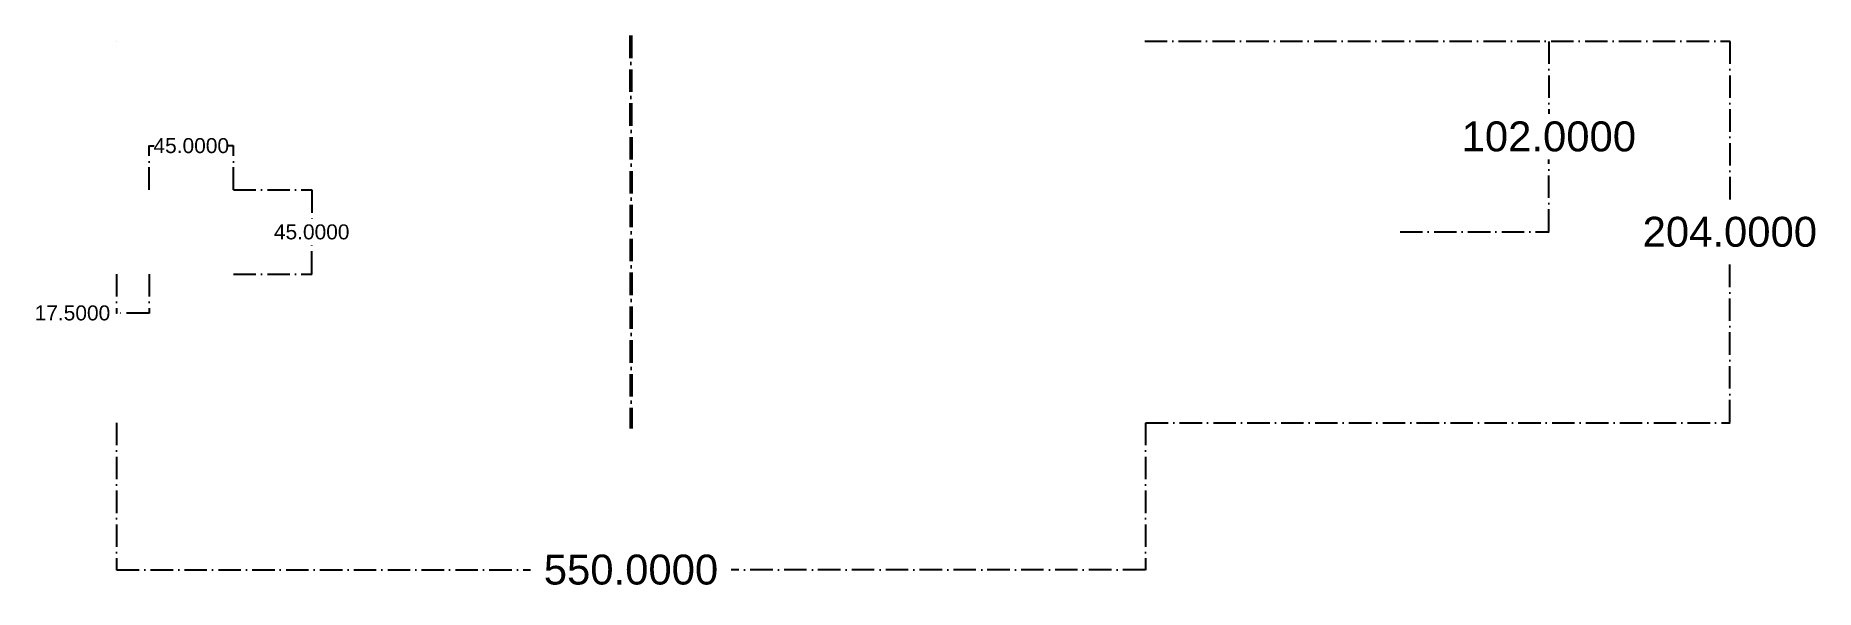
# Model space of a CAD drawing. Header units: millimetres. Extents: x 244 to 1195, y 0 to 296.
import ezdxf

# ---------------------------------------------------------------- set-up
doc = ezdxf.new("R2010")
doc.units = ezdxf.units.MM
doc.header["$MEASUREMENT"] = 0
doc.linetypes.add('ACAD_ISO10W100', pattern=[18, 12, -3, 0, -3])
doc.layers.add('axa_simetrie', color=10, linetype='ACAD_ISO10W100', lineweight=50)
doc.layers.add('cotari', color=80, linetype='ACAD_ISO10W100', lineweight=25)
doc.layers.add('placa', color=7, linetype='Continuous')
doc.styles.get("Standard").update_dxf_attribs({"font": 'arial.ttf'})
doc.dimstyles.get("Standard").update_dxf_attribs({"dimtxt": 0.18, "dimasz": 0.18, "dimexe": 0.18, "dimexo": 0.0625, "dimgap": 0.09, "dimtad": 0, "dimtih": 1, "dimtoh": 1, "dimdec": 4, "dimzin": 0, "dimdsep": 46, "dimtxsty": 'Standard', "dimcen": 0.09, "dimadec": 0, "dimazin": 0, "dimtfac": 1, "dimtdec": 4, "dimtofl": 0, "dimtmove": 0, "dimatfit": 3, "dimfxl": 1, "dimtolj": 1, "dimtzin": 0, "dimarcsym": 0})

# ---------------------------------------------------------------- blocks, each defined once
blk = doc.blocks.new('*D3')
at = {"layer": 'cotari', "color": 0, "lineweight": -2, "transparency": 16777216}
for p, q in [((287.44, 88.66), (287.44, 9.94)), ((837.44, 88.66), (837.44, 9.94)), ((287.62, 10.12), (508.82, 10.12)), ((837.26, 10.12), (616.05, 10.12))]:
    blk.add_line(p, q, dxfattribs=at)
at = {"layer": 'cotari', "color": 0, "transparency": 16777216}
for points in [[(287.62, 10.15), (287.62, 10.09), (287.44, 10.12)], [(837.26, 10.15), (837.26, 10.09), (837.44, 10.12)]]:
    blk.add_solid(points, dxfattribs=at)
at = {"layer": 'Defpoints', "color": 0, "transparency": 16777216}
for p in [(287.44, 88.72, 20.74), (837.44, 88.72, 20.74), (837.44, 10.12)]:
    blk.add_point(p, dxfattribs=at)
at = {"layer": 'cotari', "color": 0, "transparency": 16777216, "insert": (562.44, 10.12), "char_height": 16, "attachment_point": 5}
blk.add_mtext('\\A1;550.0000', dxfattribs=at)
blk = doc.blocks.new('*D6')
at = {"layer": 'cotari', "color": 0, "lineweight": -2, "transparency": 16777216}
for p, q in [((304.94, 213.28), (304.94, 237.02)), ((305.12, 236.84), (307.58, 236.84)), ((349.76, 236.84), (347.3, 236.84)), ((349.94, 213.28), (349.94, 237.02))]:
    blk.add_line(p, q, dxfattribs=at)
at = {"layer": 'cotari', "color": 0, "transparency": 16777216}
for points in [[(305.12, 236.87), (305.12, 236.81), (304.94, 236.84)], [(349.76, 236.87), (349.76, 236.81), (349.94, 236.84)]]:
    blk.add_solid(points, dxfattribs=at)
at = {"layer": 'Defpoints', "color": 0, "transparency": 16777216}
for p in [(349.94, 236.84), (304.94, 213.22, 20.74), (349.94, 213.22, 10.74)]:
    blk.add_point(p, dxfattribs=at)
at = {"layer": 'cotari', "color": 0, "transparency": 16777216, "insert": (327.44, 236.84), "char_height": 8, "attachment_point": 5}
blk.add_mtext('\\A1;45.0000', dxfattribs=at)
blk = doc.blocks.new('*D7')
at = {"layer": 'cotari', "color": 0, "lineweight": -2, "transparency": 16777216}
for p, q in [((350, 213.22), (391.97, 213.22)), ((391.79, 213.04), (391.79, 196.8)), ((391.79, 168.4), (391.79, 184.63)), ((350, 168.22), (391.97, 168.22))]:
    blk.add_line(p, q, dxfattribs=at)
at = {"layer": 'cotari', "color": 0, "transparency": 16777216}
for points in [[(391.76, 213.04), (391.82, 213.04), (391.79, 213.22)], [(391.76, 168.4), (391.82, 168.4), (391.79, 168.22)]]:
    blk.add_solid(points, dxfattribs=at)
at = {"layer": 'Defpoints', "color": 0, "transparency": 16777216}
for p in [(349.94, 213.22, 20.74), (349.94, 168.22, 20.74), (391.79, 168.22)]:
    blk.add_point(p, dxfattribs=at)
at = {"layer": 'cotari', "color": 0, "transparency": 16777216, "insert": (391.79, 190.72), "char_height": 8, "attachment_point": 5}
blk.add_mtext('\\A1;45.0000', dxfattribs=at)
blk = doc.blocks.new('*D8')
at = {"layer": 'cotari', "color": 0, "lineweight": -2, "transparency": 16777216}
for p, q in [((287.44, 168.15), (287.44, 147.21)), ((304.94, 168.15), (304.94, 147.21)), ((287.44, 147.39), (287.26, 147.39)), ((304.76, 147.39), (287.62, 147.39))]:
    blk.add_line(p, q, dxfattribs=at)
at = {"layer": 'cotari', "color": 0, "transparency": 16777216}
for points in [[(287.62, 147.42), (287.62, 147.36), (287.44, 147.39)], [(304.76, 147.42), (304.76, 147.36), (304.94, 147.39)]]:
    blk.add_solid(points, dxfattribs=at)
at = {"layer": 'Defpoints', "color": 0, "transparency": 16777216}
for p in [(287.44, 168.22, 10.74), (304.94, 168.22, 20.74), (287.44, 147.39)]:
    blk.add_point(p, dxfattribs=at)
at = {"layer": 'cotari', "color": 0, "transparency": 16777216, "insert": (263.93, 147.39), "char_height": 8, "attachment_point": 5}
blk.add_mtext('\\A1;17.5000', dxfattribs=at)
blk = doc.blocks.new('*D14')
at = {"layer": 'cotari', "color": 0, "lineweight": -2, "transparency": 16777216}
for p, q in [((836.98, 292.72), (1053.13, 292.72)), ((1052.95, 292.54), (1052.95, 253.89)), ((1052.95, 190.9), (1052.95, 229.55)), ((973.49, 190.72), (1053.13, 190.72))]:
    blk.add_line(p, q, dxfattribs=at)
at = {"layer": 'cotari', "color": 0, "transparency": 16777216}
for points in [[(1052.92, 292.54), (1052.98, 292.54), (1052.95, 292.72)], [(1052.92, 190.9), (1052.98, 190.9), (1052.95, 190.72)]]:
    blk.add_solid(points, dxfattribs=at)
at = {"layer": 'Defpoints', "color": 0, "transparency": 16777216}
for p in [(836.92, 292.72, 13.74), (973.43, 190.72, 69.31), (1052.95, 190.72)]:
    blk.add_point(p, dxfattribs=at)
at = {"layer": 'cotari', "color": 0, "transparency": 16777216, "insert": (1052.95, 241.72), "char_height": 16, "attachment_point": 5}
blk.add_mtext('\\A1;102.0000', dxfattribs=at)
blk = doc.blocks.new('*D15')
at = {"layer": 'cotari', "color": 0, "lineweight": -2, "transparency": 16777216}
for p, q in [((836.98, 292.72), (1149.86, 292.72)), ((1149.68, 292.54), (1149.68, 206.89)), ((1149.68, 88.9), (1149.68, 174.55)), ((837.5, 88.72), (1149.86, 88.72))]:
    blk.add_line(p, q, dxfattribs=at)
at = {"layer": 'cotari', "color": 0, "transparency": 16777216}
for points in [[(1149.65, 292.54), (1149.71, 292.54), (1149.68, 292.72)], [(1149.65, 88.9), (1149.71, 88.9), (1149.68, 88.72)]]:
    blk.add_solid(points, dxfattribs=at)
at = {"layer": 'Defpoints', "color": 0, "transparency": 16777216}
for p in [(836.92, 292.72, 13.74), (837.44, 88.72, 13.92), (1149.68, 88.72)]:
    blk.add_point(p, dxfattribs=at)
at = {"layer": 'cotari', "color": 0, "transparency": 16777216, "insert": (1149.68, 190.72), "char_height": 16, "attachment_point": 5}
blk.add_mtext('\\A1;204.0000', dxfattribs=at)

msp = doc.modelspace()

# ---------------------------------------------------------------- linework, layer by layer
at = {"layer": 'axa_simetrie', "lineweight": 50}
msp.add_line((562.43714, 295.71692, 17.64505), (562.45584, 85.71692, 13.73785), dxfattribs=at)
at = {"layer": 'placa'}
for points in [[(287.43714, 292.71692, 20.73785), (287.43714, 292.71692, 20.73785), (287.43714, 292.71692, 20.73785), (287.43714, 292.71692, 20.73785)], [(287.43714, 292.71692, 20.73785), (287.43714, 292.71692, 20.73785), (287.43714, 292.71692, 20.73785), (287.43714, 292.71692, 20.73785)], [(287.43714, 88.71692, 20.73785), (287.43714, 88.71692, 20.73785), (287.43714, 88.71692, 20.73785), (287.43714, 88.71692, 20.73785)], [(287.43714, 88.71692, 20.73785), (287.43714, 88.71692, 20.73785), (287.43714, 88.71692, 20.73785), (287.43714, 88.71692, 20.73785)]]:
    msp.add_open_spline(points, degree=3, dxfattribs=at)

# ---------------------------------------------------------------- dimensions: what is measured, and where the dimension line sits
at = {"layer": 'cotari'}
for base, p1, p2, override, picture, middle in [((1052.95173, 190.71691), (836.9175, 292.71692, 13.73785), (973.42813, 190.71691, 69.30606), {"dimtxt": 16, "dimgap": 4}, '*D14', (1052.95173, 241.71692)), ((1149.67714, 88.71692), (836.9175, 292.71692, 13.73785), (837.43714, 88.71692, 13.92343), {"dimtxt": 16, "dimgap": 8}, '*D15', (1149.67714, 190.71692)), ((391.79369, 168.21553), (349.93714, 213.21553, 20.73785), (349.93714, 168.21553, 20.73785), {"dimtxt": 8, "dimgap": 2}, '*D7', (391.79369, 190.71553))]:
    dim = msp.add_linear_dim(base=base, p1=p1, p2=p2, angle=90, dimstyle='Standard', override=override, dxfattribs=at)
    dim.commit()
    dim.dimension.update_dxf_attribs({"geometry": picture, "text_midpoint": middle})
for base, p1, p2, override, picture, middle in [((349.93714, 236.83677), (304.93714, 213.21553, 20.73785), (349.93714, 213.21553, 10.73785), {"dimtxt": 8, "dimgap": 0}, '*D6', (327.43714, 236.83677)), ((287.43714, 147.39343), (304.93714, 168.21553, 20.73785), (287.43714, 168.21553, 10.73785), {"dimtxt": 8, "dimgap": 4}, '*D8', (263.93381, 147.39343)), ((837.43714, 10.121), (287.43714, 88.72059, 20.73785), (837.43714, 88.72059, 20.73785), {"dimtxt": 16, "dimgap": 8}, '*D3', (562.43714, 10.121))]:
    dim = msp.add_linear_dim(base=base, p1=p1, p2=p2, dimstyle='Standard', override=override, dxfattribs=at)
    dim.commit()
    dim.dimension.update_dxf_attribs({"geometry": picture, "text_midpoint": middle})

doc.saveas('drawing.dxf')
